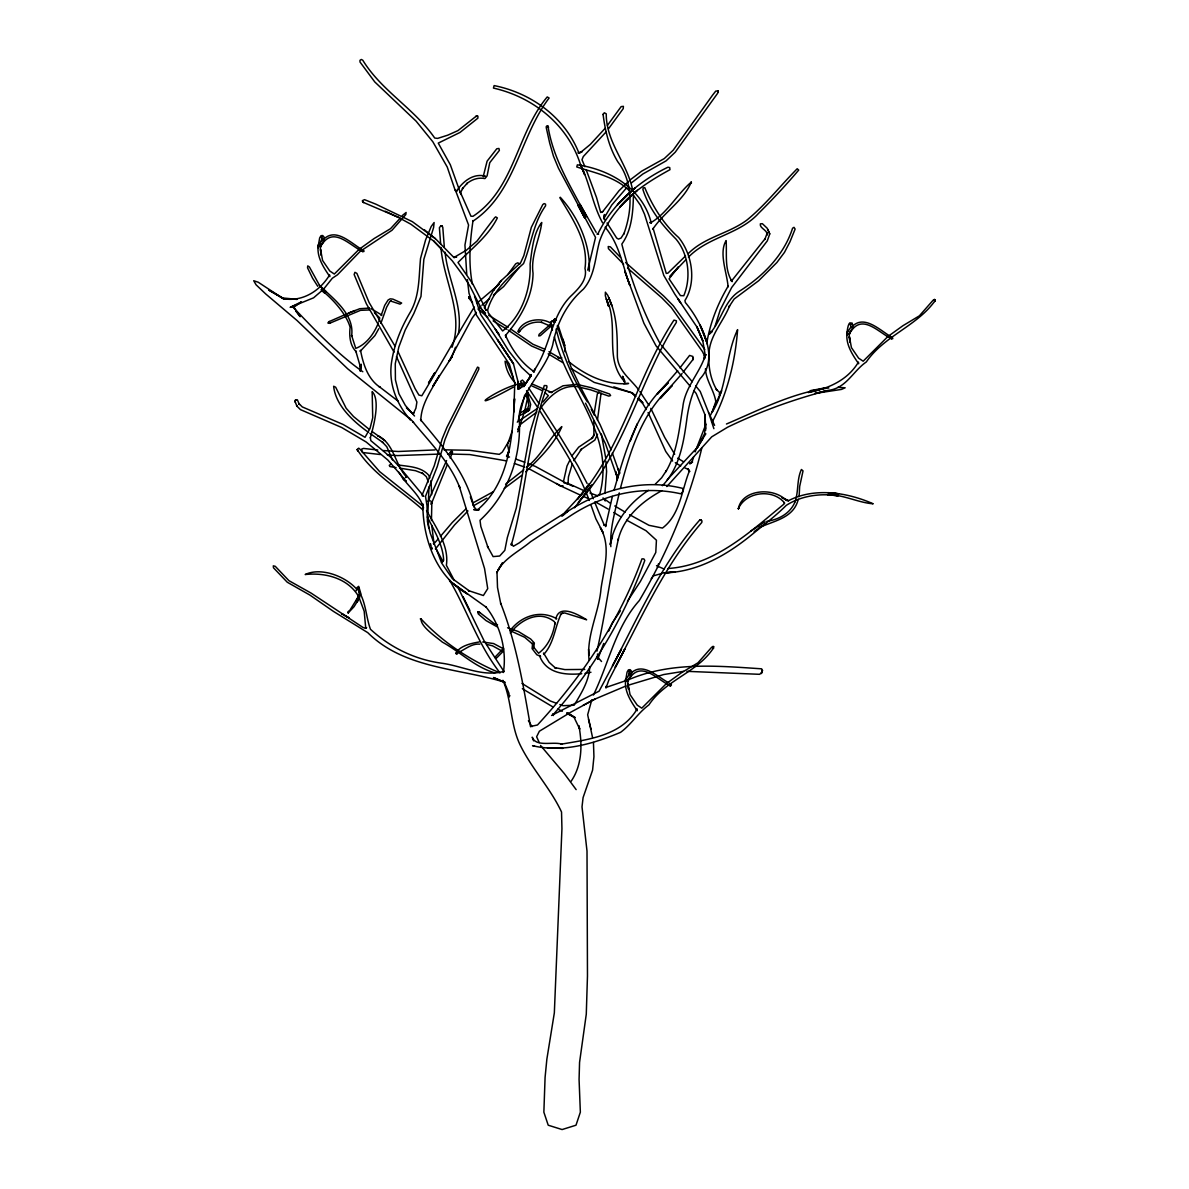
<?xml version="1.0" encoding="UTF-8"?>
<svg xmlns="http://www.w3.org/2000/svg" width="1189" height="1189" viewBox="0 0 1189 1189"><rect width="100%" height="100%" fill="white"/><g stroke="black" fill="none" stroke-linecap="round" stroke-linejoin="round"><path stroke-width="1.5" d="M706.311 354.708L704.72 355.437L704.497 358.513L704.497 355.333L704.75 356.224L702.491 351.647L671.22 307.416L661.693 297.711L627.51 268.06M597.458 420.044L601.084 393.113M431.666 494.654L430.998 480.609M517.824 388.714L517.958 381.446L513.41 363.611L480.772 314.624L474.56 296.21M428.991 488.084L429.006 487L427.891 512.964M517.839 389.041L517.958 381.446L518.894 388.61M633.41 195.695C633.038 212.192 631.805 230.22 621.832 244.087C630.438 278.598 643.041 312.662 660.252 343.874M704.497 358.513L704.735 354.917M507.287 456.487L508.06 452.221L507.287 456.487L506.484 456.086L509.531 457.052M567.956 484.295L568.461 476.848L572.266 463.963M799.127 496.675L799.647 486.539L803.036 470.874L801.401 469.492C796.63 479.687 798.77 491.443 795.01 501.788L795.337 501.149C790.655 513.247 779.122 519.489 766.86 521.332M422.244 495.887L423.76 496.214L398.642 466.058L390.453 457.037L370.834 440.643L370.329 437.522M360.668 370.7L361.188 364.206L360.237 371.25M606.197 686.216L606.033 687.911L608.783 680.227L624.998 648.733L615.218 667.297C641.614 617.567 664.473 565.384 701.778 522.476L701.986 520.841L699.741 520.009C661.827 562.858 638.835 615.753 612.454 665.914L621.505 649.075L599.107 691.151L551.547 715.466M451.107 357.205L472.078 318.266L476.358 312.35M594.232 413.059L597.339 393.931L598.988 391.865M589.12 660.222C586.058 635.61 599.033 612.736 601.025 588.555C603.908 568.491 611.384 546.687 600.341 527.648L603.18 532.865L595.867 518.82L591.111 505.474M597.517 434.238L594.857 440.093L580.395 449.977L581.495 449.1L573.782 460.693M596.952 651.111C605.528 613.955 610.031 576.041 618.429 538.825L618.146 539.94C623.482 517.334 642.134 501.282 661.797 490.715M320.465 245.231L320.688 243.879M458.449 333.559C463.234 305.469 447.763 279.593 445.072 252.217M706.697 343.636C709.996 323.319 717.666 303.804 728.158 286.163L728.099 286.831C727.014 272.742 718.602 253.004 726.107 240.609C727.073 254.03 724.22 269.294 732.156 281.659L730.908 279.995L732.32 281.258L731.413 281.139L765.181 238.588L764.809 239.539L767.247 232.925L767.336 234.976C767.544 229.938 759.37 228.347 760.351 223.844L762.372 223.681L767.128 228.169L769.744 233.891L767.306 240.862L731.711 287.456L720.252 309.824L715.169 325.845M604.919 493.465L606.598 471.557L605.914 461.213M563.452 481.604L566.99 466.014L569.858 460.158M607.044 222.967L616.645 238.008L618.443 239.108L621.044 238.068L624.091 233.312L623.809 234.025C632.459 210.498 633.499 182.497 617.7 161.645C609.05 147.332 605.216 130.983 603.105 114.575L604.28 112.762L606.256 113.817C605.989 142.442 627.807 163.8 632.711 190.508M414.53 416.001L405.36 405.434L398.924 393.722L395.417 379.841L395.268 363.73L398.805 347.099L405.196 330.066L413.861 313.495L420.98 296.462L423.849 259.306L433.599 227.53L434.119 222.536L431.176 226.549L425.603 239.881L420.534 258.459C418.781 276.888 419.776 296.299 409.937 312.766C400.723 328.402 393.886 345.449 391.374 363.492C388.64 384.315 396.858 404.364 410.324 419.925L409.729 418.32L413.564 422.303L412.806 421.619C429.898 442.486 449.962 462.164 459.801 487.728L459.251 486.138L484.547 568.55L487.728 588.644L483.373 595.526L468.421 590.591L469.477 591.037L452.325 578.612L441.669 563.081L430.299 533.326L427.446 521.733L427 505.667L425.499 496.378L437.24 466.608L444.968 439.618L449.546 428.337L478.781 369.303L478.781 367.683L477.517 367.133L446.945 427.327L442.219 438.771L434.223 465.85L422.11 495.04M524.691 395.105L518.136 420.891M524.78 410.71L528.243 394.659L528.094 392.905L526.519 392.251M398.88 472.211L403.383 479.301L404.528 479.226L387.867 460.039L366.212 442.026L341.615 427.475L300.445 409.611L296.968 406.192L294.991 401.392L295.288 400.217L297.354 399.786L299.405 404.513L298.9 403.547L302.288 406.92L343.056 424.443L365.038 437.299L370.002 428.516L372.722 417.8L372.172 391.582C380.554 400.188 373.673 426.167 370.299 437.864M612.38 496.452L605.513 526.593L606.167 525.285L603.804 524.572L604.324 525.36L594.693 502.189M619.276 492.915C615.441 510.497 609.63 528.54 610.849 546.643M620.48 488.055C630.304 450.676 642.164 411.914 672.186 385.533L660.177 398.508L682.07 373.569M321.223 241.189L321.937 238.454M628.669 675.322L630.111 671.116L628.877 671.369L629.65 674.401L629.798 673.583L625.667 679.87L625.875 681.431L627.42 680.866L631.582 674.505L631.656 671.413L630.14 669.645L628.431 669.838L627.079 672.127L625.637 680.435L625.652 679.291C624.062 691.329 630.898 701.361 637.245 710.725M657.472 567.406L658.438 563.854M614.133 490.017C625.236 451.27 636.858 410.146 668.248 382.68L657.145 394.376L677.715 370.7M701.748 448.253C688.817 501.862 667.311 553.078 639.325 600.549C615.263 627.42 608.872 663.432 593.415 695.045M451.998 347.307C464.215 313.599 443.571 280.827 440.941 247.49M524.29 412.375L517.72 431.815M612.498 536.566L610.165 544.607C614.431 521.733 629.144 502.888 648.466 490.373M591.825 699.771L587.663 714.767L592.553 737.507M693.618 456.888L692.043 462.12L689.709 463.844L692.578 462.075L690.11 463.086M695.134 451.894L705.939 424.146M455.521 347.247L451.909 356.923L432.9 386.172L439.38 375.501C431.815 389.427 420.832 404.617 420.832 420.743M358.082 597.116L359.227 593.356L358.261 587.946L359.271 590.755L357.8 587.827L359.093 587.99M357.339 601.857L360.862 593.757L358.692 586.326L357.131 587.515L356.284 590.77L356.938 589.655M603.373 113.832L603.105 114.575M798.22 499.335C793.895 517.869 774.351 520.708 759.83 527.351M587.738 270.126L595.526 237.428L558.444 168.169L553.45 156.131L549.69 143.081L546.271 127.743L546.286 126.48L548.025 126.331C553.167 159.311 571.493 187.639 586.578 216.799L580.024 204.33L596.165 232.331M529.908 377.716L531.037 374.535L530.993 376.096L521.689 367.475L508.58 350.681L495.293 329.16L498.964 334.466L481.708 309.408L469.878 285.999L463.309 275.818L452.34 260.911L433.628 240.995L442.457 249.764M603.744 643.412L598.082 658.379M618.741 474.485L617.21 479.776L616.972 475.407L615.694 471.632L617.21 477.324L605.424 443.616L585.523 403.205M637.319 423.67L630.378 440.822M555.947 618.443C559.529 603.135 580.083 615.768 586.623 619.766L564.79 612.959L561.877 613.271L562.724 613.152L560.45 614.683L561.045 614C554.847 627.406 554.163 642.788 543.819 654.411L543.551 653.014L549.155 662.347L555.902 668.456L554.758 667.609L564.894 669.6L584.75 669.422M380.896 323.304L386.618 307.238L389.769 301.605L391.24 300.594L390.572 301.01L400.054 304.131L401.674 303.046L392.875 299.123L390.185 298.84L388.09 300.014L384.686 305.424L381.119 315.516L381.877 315.1L371.027 308.65M378.295 323.111C374.134 333.5 366.509 344.364 355.749 348.377L351.602 335.372L351.602 336.16C354.783 314.134 333.247 298.796 319.351 285.271L326.336 292.018L319.544 285.39L309.422 267.005L307.728 265.875L307.55 267.837L312.558 278.167L317.745 286.296M608.768 630.973L612.112 623.155L620.39 610.834M636.457 710.13L636.605 708.57M512.206 431.013L507.51 444.686L509.07 452.028M517.75 429.333L520.737 424.176L536.893 411.959M446.574 460.559L428.025 501.372L430.017 500.524M447.317 464.602L431.117 504.389L431.845 502.338L431.444 520.544M450.185 458.181L452.593 452.102L450.958 451.478L450.17 452.533L451.939 451.404L450.17 452.533M365.751 628.357L364.191 611.265L359.256 598.156M508.788 451.746L507.391 454.793L507.673 457.854M378.845 321.743L379.767 317.894L374.386 312.737M457.602 586.578L484.324 641.272L503.764 671.205L503.348 672.513C507.034 650.056 500.153 624.27 485.662 606.553L486.182 607.193L449.605 581.079L467.47 593.935C435.858 576.68 422.779 538.156 422.838 503.913L423.462 508.193C420.817 496.705 410.591 488.486 403.725 479.301L406.326 481.292L403.383 479.301M712.241 421.961C727.371 393.901 735.263 361.07 737.611 329.65C725.186 355.585 727.653 387.332 712.077 412.405L715.808 401.54C713.995 390.037 705.998 380.643 705.449 368.798M554.683 318.934L553.212 321.743L554.683 318.934L556.422 320.049M484.295 307.802L493.494 290.265L500.762 281.05L520.574 262.799L523.829 255.635L531.349 227.307L542.764 204.597L544.131 203.572L545.543 204.166L545.588 205.801C533.148 223.086 531.305 244.473 523.546 263.572C509.026 276.784 493.227 290.25 487.653 309.972L488.263 312.811L502.65 330.958C522.149 315.784 531.082 288.451 530.116 264.017C531.884 250.463 533.43 232.91 541.738 222.477C540.044 238.172 530.517 255.813 533.029 273.188C532.806 296.656 520.648 317.879 505.697 335.209L505.83 337.319L505.414 335.12C511.642 349.328 521.377 363.165 534.441 371.904L533.341 371.741L535.451 368.902L533.683 371.562M509.858 695.565L509.085 697.081L508.922 693.187L504.344 682.337L493.465 677.537L505.057 682.323C458.776 668.04 404.423 669.05 367.787 632.667L333.485 611.414L309.972 595.124L287.248 582.209L273.485 567.792L273.292 565.83L275.268 566.321L288.927 580.663L311.117 593.118L362.823 627.346L365.528 628.387L366.613 627.599M710.68 414.961L721.649 390.78L719.167 394.258L720.489 393.291L716.209 389.353L717.012 390.364C710.74 379.915 708.332 367.342 708.912 355.229C708.882 336.249 722.957 322.576 729.6 305.811L729.11 306.643L734.148 299.019L758.671 280.723L776.863 262.531L784.472 252.38L789.972 241.798L795.129 229.061L793.984 227.322L792.573 228.229C783.893 255.308 762.877 276.383 739.32 291.275C723.908 301.129 721.381 321.387 709.298 334.109L712.018 331.746L710.145 331.523L711.572 331.999M355.838 601.262L358.29 596.729L348.243 612.885L354.099 606.643L359.643 597.606M553.405 321.208L554.312 319.529M322.665 236.983L321.431 237.25L322.204 240.267L322.353 239.45L318.221 245.737L318.429 247.297L322.62 243.18L324.285 239.554L324.211 237.28L322.709 235.511L320.985 235.704L319.648 237.993L318.206 246.301L318.206 245.172C316.616 257.196 323.467 267.243 329.799 276.606L329.606 274.941C319.93 290.948 302.601 302.006 283.413 298.751L268.833 290.131L282.759 297.978L297.161 299.36L293.728 299.212M851.502 324.136L850.269 324.404L851.042 327.421L851.19 326.603L847.058 332.89L847.267 334.451L848.812 333.901L852.974 327.525L852.201 323.126L849.823 322.858C847.133 324.969 846.88 336.68 847.044 332.326C845.438 344.349 852.29 354.396 858.636 363.76L858.443 362.095C847.727 380.227 828.109 388.788 808.193 392.474L826.192 387.659L810.095 390.75L816.739 390.423M378.756 328.744L374.921 335.595L360.104 351.394L360.535 350.324C363.21 364.235 367.743 379.053 380.168 387.361L379.083 386.514L398.389 401.347M533.445 371.354C550.254 348.54 550.225 317.21 570.348 296.596C577.958 289.224 587.856 280.069 584.988 268.342C588.704 242.125 572.533 218.776 559.885 197.731L560.257 197.255C577.705 216.339 590.71 244.161 589.268 271.255M555.382 320.956L555.664 320.45M509.204 440.629L502.382 452.013L499.335 454.347L469.566 450.289L443.958 449.799M571.166 781.188C582.209 765.151 582.461 744.24 578.88 725.766L579.742 729.11L574.005 717.235L566.99 712.731M703.234 438.087L697.126 448.134L704.75 433.376L705.092 414.931L705.642 428.635M705.85 433.777L696.665 448.164L667.267 479.702M530.666 375.798L524.067 386.039L531.245 375.293M531.364 375.085L524.602 385.087L518.597 389.308M474.248 307.074C456.338 336.309 439.588 366.45 421.827 395.774L418.929 395.075L415.124 388.699L398.077 351.736M478.498 309.393L480.624 306.435M507.852 274.57L515.699 263.824L517.72 262.828L519.92 264.003M519.117 267.495L503.66 286.564L493.42 295.08M651.26 578.716L653.341 575.877L662.065 573.395M627.465 601.233L640.381 581.466L655.778 552.469L656.432 540.222L646.013 530.71L626.648 520.173M586.162 169.7L596.521 197.493L600.713 212.519L602.734 211.568M602.258 212.222L619.038 190.701L628.773 181.189M679.93 367.877L689.59 355.422L692.89 356.462L692.815 359.702L683.14 372.157M466.757 274.421L464.944 245.053L468.585 225.033L455.402 190.106L456.279 191.563C462.402 181.798 473.103 172.94 485.335 176.15L483.21 176.656L487.104 161.154L496.779 148.774L498.934 148.462L499.395 150.394L489.764 162.67L487.104 175.838L484.993 178.573C478.246 177.22 471.647 179.42 466.489 183.938L467.351 183.136L462.268 188.843L463.071 187.936L460.44 192.692L461.228 194.669L459.786 191.741M606.331 131.637L583.294 156.562L581.986 159.742L584.899 166.683M608.486 128.828L623.244 108.615L623.408 106.341L621.148 106.624L607.445 125.38M572.013 455.759L578.642 447.198L592.865 437.611L591.78 438.607L594.099 434.475L593.92 435.843L593.831 421.278M574.584 507.792L591.81 484.993L578.374 502.516C625.592 450.809 639.548 380.406 676.318 322.457L676.407 320.777L673.955 320.123C636.457 377.062 623.185 447.436 577.245 499.499L589.075 483.774C593.356 484.22 545.246 531.141 567.926 511.255L567.123 511.731C601.277 489.571 642.892 478.216 683.036 488.471L683.051 491.354L680.866 493.821C641.094 484.755 600.222 494.921 567.034 518.136C554.639 525.597 542.66 533.757 530.591 541.723C519.623 550.983 505.325 557.686 497.894 570.259L502.442 562.917L496.913 572.578L496.972 571.805L497.507 587.47L500.851 604.22L500.599 603.091C516.308 642.744 523.16 684.968 530.532 726.776M605.29 128.144L590.279 144.449L580.47 152.549L578.003 152.95L582.164 151.597L580.47 152.549M400.262 218.107L390.542 228.674L374.074 238.573L359.004 249.408L334.332 274.035L329.769 270.988L322.591 260.465L320.346 248.323L321.238 245.068L320.317 246.747L323.304 242.556C335.105 227.337 351.186 246.628 363.017 251.667L362.021 251.236L363.968 251.474L363.061 249.883L363.641 250.478C352.122 244.533 336.472 226.653 323.631 239.286M402.268 215.581L406.103 212.474L405.806 214.555L391.998 230.25L360.237 251.325L337.468 274.808L332.355 278.211L323.467 289.313L313.569 297.83L290.161 307.357L301.367 301.872L293.876 307.163L300.133 316.705L295.808 311.072M543.046 401.927L548.307 395.64L544.993 392.548M637.051 709.075C621.431 735.753 588.466 739.469 560.851 744.24L562.189 744.299C553.881 741.044 535.927 747.569 532.226 737.18L533.593 740.866M494.015 289.626L493.494 290.265L501.416 280.485M664.161 572.89L675.04 571.909L663.804 572.89C697.408 572.31 727.341 554.817 752.622 534.039C763.977 524.676 775.837 515.833 786.256 505.37C801.445 495.59 820.499 493.063 838.141 495.843L827.514 494.669C843.06 494.446 858.592 502.813 873.202 503.794C847.772 492.603 814.762 486.985 788.411 500.732L781.931 497.611L788.589 500.747L786.39 500.48C772.924 486.509 741.758 489.66 738.354 508.729C745.785 491.547 773.088 488.367 784.71 503.155M456.279 191.563L457.468 190.195M434.698 542.912L438.147 538.974M440.435 536.358L452.206 522.566L466.251 508.55M503.333 648.525L495.783 656.343L495.456 657.933L496.957 657.68L503.482 650.992M539.657 409.388C548.367 397.408 560.435 384.939 576.784 386.514L590.457 389.784L608.842 396.115L610.611 395.551L609.571 393.99L591.23 387.673L576.576 384.329L563.036 385.786L551.101 392.474L548.946 391.969L551.8 392.504L532.137 383.973M666.836 486.554L711.735 436.824L727.638 427.193C759.682 411.676 793.583 399.311 828.049 390.393C846.167 388.58 853.063 370.953 866.305 361.961C884.23 335.714 916.957 326.143 935.03 300.772L934.688 301.456L934.94 299.628L933.127 300.193L919.379 315.828L902.897 325.727L887.841 336.561L863.169 361.203L858.607 358.157L851.428 347.619L849.169 335.476L850.076 332.221L849.139 333.901L852.141 329.725C863.942 314.49 880.023 333.782 891.854 338.82L890.843 338.389L892.805 338.627L891.884 337.037L892.478 337.631C880.707 331.211 863.972 313.064 851.265 327.48M510.289 633.098C520.559 619.915 539.226 609.452 554.401 621.698L555.248 623.764L555.04 622.858C553.286 634.361 548.144 646.221 538.558 653.251L533.341 646.742L533.579 648.391L534.366 643.011L530.651 638.998L518.523 631.612L507.569 627.777M510.081 630.601C521.139 615.976 540.207 609.437 556.749 618.756L555.902 618.993M626.841 187.55L611.77 204.998L603.64 218.865L604.488 214.525L604.071 218.122L605.394 220.322M685.904 259.692L669.957 276.442L678.324 267.005L669.065 278.85L680.465 295.615L683.779 295.734C691.299 277.884 688.654 254.089 675.932 239.004C661.768 224.855 649.135 208.833 642.907 189.527L643.234 187.966L644.765 187.639C652.226 205.489 663.388 224.082 678.681 237.547C692.236 254.178 696.68 281.882 684.938 300.52L685.34 302.496C694.837 313.955 702.105 327.034 706.355 341.332L700.083 325.087C708.362 341.838 714.678 363.344 700.039 378.786C692.266 391.374 688.505 405.806 686.677 420.371C683.526 443.334 679.246 468.555 662.362 485.707M320.346 242.378L322.427 240.327M685.503 255.992L667.846 273.173L666.256 273.425L653.133 228.362L652.672 229.388C663.388 212.801 683.779 200.48 691.166 182.214C677.775 193.48 667.728 212.355 651.631 222.224L649.655 222.566L650.755 222.685M551.25 323.571L539.152 334.302L538.721 335.967L540.341 335.655L552.454 324.909M525.761 471.78C539.152 458.716 554.936 443.467 561.832 426.613C549.288 437.656 540.861 456.725 526.355 467.396M523.74 469.804L505.593 484.176M481.902 305.291L489.586 298.424M477.22 302.927L499.439 284.037M467.961 510.943L454.57 524.929L435.456 548.991L435.724 548.129L442.947 561.49M629.873 674.46C641.792 660.49 657.591 676.942 669.006 682.991M655.228 484.22L661.664 477.755L666.434 470.591L665.781 471.795C677.403 452.162 679.142 429.095 682.813 407.114C684.775 387.346 699.89 373.123 705.463 354.902L705.33 355.764L702.848 341.169L696.888 326.603L702.818 340.827L696.784 326.782L674.758 294.069L663.789 275.387L644.527 214.228L640.603 205.474L633.128 194.758M754.108 531.765L757.527 528.956M688.431 257.181C708.228 236.611 739.424 234.501 758.641 213.247C772.582 199.455 786.063 185.008 798.696 170.086L797.21 168.749C780.311 185.707 765.478 204.984 746.781 220.173C728.575 233.668 704.587 237.057 688.253 253.599M521.689 475.392L504.285 488.411M536.625 408.957L517.26 422.125M631.508 182.853L642.922 173.966L666.033 160.901L675.233 152.207L717.695 93.203L717.903 90.959L715.733 91.107L712.553 95.165L673.242 150.156L664.279 158.583L641.674 171.157L629.992 180M405.494 477.666L406.623 476.834L405.464 477.354M758.671 528.02L765.805 523.799M561.773 357.726L560.614 358.409L557.983 357.503L560.658 358.454L548.932 351.721M563.289 513.96L528.644 535.763L519.132 542.942L513.366 546.271L511.27 543.477L511.27 545.142C526.192 493.123 527.812 438.028 547.014 387.005L546.687 385.667L544.28 385.533L530.19 432.023L516.338 507.896L507.331 537.591L504.82 550.344L499.662 556.036L493.108 556.601L487.46 546.375L488.084 547.743L480.817 526.415L480.014 520.277C508.833 493.807 522.075 454.778 519.117 416.135C521.778 389.041 545.692 370.775 552.707 344.899C556.72 323.304 566.707 303.656 583.398 289.135C595.065 275.818 595.08 257.196 599.657 240.951C606.776 220.842 620.985 203.839 637.23 190.329L619.632 207.154C633.44 191.013 651.721 179.717 669.972 169.67L669.704 167.575L667.906 167.233C638.434 181.397 612.424 204.211 597.889 233.847L596.908 234.04L598.647 234.144L597.74 233.817M765.121 521.822L750.675 531.111M565.815 512.489L567.926 511.255M474.53 505.191L486.896 498.132M473.088 502.813L493.435 491.637M519.905 415.541L529.417 410.056L530.666 404.468L527.188 393.039M583.115 705.33L595.436 698.805L570.943 712.107L539.375 731.22L536.625 736.764L539.241 742.56M594.842 699.132L625.994 685.964M726.449 424.012C759.489 409.952 792.87 392.519 828.852 387.956M520.158 412.969L528.154 408.659L523.933 411.171L527.5 409.061L528.778 405.256L527.723 399.014L525.523 394.228M319.306 243.418L319.633 243.656M848.129 330.572L848.47 330.824M349.254 312.811L329.204 321.565L327.971 323.096L329.918 323.155L360.52 310.329L368.976 309.972M355.006 310.552L349.165 312.841L359.791 308.709L369.526 308.085M513.336 387.153C452.979 420.237 505.236 382.338 525.553 383.14M626.157 680.554L605.766 687.524M627.658 685.399L663.744 674.535L683.497 671.354M627.851 680.004C670.373 661.634 716.789 665.81 761.673 668.827L762.223 672.157L759.608 674.312L686.93 671.339M503.928 671.295C483.239 677.477 461.986 665.81 441.372 663.165C414.708 659.464 390.26 647.485 370.478 629.293C366.063 617.448 366.063 603.254 359.182 591.75M817.556 392.964L826.593 390.75L814.792 393.47L841.47 389.412L845.156 387.792L837.888 387.332M530.993 726.375L537.473 724.993C582.194 676.467 619.499 621.327 641.971 558.845L643.918 558.934L644.795 560.42C624.359 617.225 592.969 669.972 552.84 714.99L553.034 713.682L553.435 715.525M391.077 464.067L389.293 465.33L389.799 466.519L396.1 467.663M585.018 673.45L590.963 672.246M479.167 641.971C471.201 643.338 459.563 645.85 455.729 653.445C463.19 651.349 470.562 643.204 479.836 644.156M534.5 745.875L532.553 745.696C562.516 752.86 592.984 743.942 620.584 732.335C631.404 724.369 638.181 712.761 648.912 704.899C665.394 679.915 697.571 672.573 713.638 647.752L713.296 648.421L713.549 646.608L711.735 647.173L697.988 662.793L681.505 672.692L666.449 683.541L641.778 708.168L637.215 705.122L630.036 694.599L627.792 682.441L628.684 679.201L627.747 680.881L630.75 676.69C642.55 661.47 658.632 680.747 670.462 685.785L669.452 685.354L670.655 685.875L671.443 684.864L670.388 683.883M553.955 321.506L555.456 321.833M667.95 568.52C714.321 565.414 750.081 531.929 784.19 503.883L783.908 502.382M519.534 385.548L524.2 385.162M434.996 449.932L398.3 451.493L383.066 450.542M623.616 383.69L628.595 383.453C606.241 385.578 585.345 375.13 568.416 361.382M438.756 454.094L397.557 455.595L387.302 454.956M447.792 453.96L469.774 454.555L506.484 460.886M482.704 642.001L493.628 643.561L503.779 648.971M581.733 673.732C565.206 675.218 546.019 673.643 539.42 655.451L540.594 656.298L536.863 654.782L532.092 648.6L532.657 643.16L533.088 644.512L524.661 637.289L510.571 630.854M470.145 296.923L468.986 296.893L468.852 298.038L468.986 296.893L470.145 296.923L468.986 296.893L468.852 298.038L472.538 302.764M562.887 748.401L547.46 747.747L548.932 747.822M290.294 299.063L283.413 298.751L258.221 282.224L253.718 280.738L256.066 284.795L265.712 293.951L296.982 320.465L347.768 368.872L409.67 418.632M529.283 468.927L560.138 485.677L563.066 485.87M377.805 450.037L363.552 448.431L361.768 449.026L361.946 451.865M362.645 452.519L380.465 454.54M398.062 464.929C408.6 466.608 421.099 466.578 428.709 475.228L429.853 477.919M399.593 468.109L415.556 470.71L422.779 473.504L422.08 472.895L426.331 476.685L428.412 481.917M486.717 644.423L492.499 645.805L502.278 651.186M613.836 386.871L632.236 392.89L634.911 395.343M516.249 459.236L524.75 462.239M514.391 463.472L524.438 467.009M497.537 624.76L494.223 623.645L479.747 612.498L477.844 612.201L478.275 613.91L486.004 620.569L496.972 626.722M563.631 482.63L567.465 483.878L535.422 466.445L528.05 463.532M494.877 672.84C474.961 667.237 460.188 651.84 442.338 642.105C435.902 636.62 420.653 626.737 421.025 618.889C442.486 642.149 470.695 660.757 500.079 672.915M531.973 385.979L542.154 390.572M556.66 703.353L550.329 701.005L521.956 683.422M559.826 704.527L563.006 705.701L574.138 705.226C581.139 693.559 589.298 680.554 589.729 666.702M560.138 485.677L579.563 494.728M567.614 483.239L584.156 490.715M544.696 349.165L533.014 344.305L510.884 329.16M485.275 307.996L472.821 283.963L458.003 262.516C471.78 248.442 488.293 236.091 497.359 217.914L495.694 216.859L494.698 217.691L477.027 241.07L466.4 250.225L453.901 257.508L456.502 257.047L453.901 257.508L435.456 238.692L412.39 221.689L375.843 204.166L364.518 199.663L362.377 200.644L363.566 202.487L398.241 217.305L385.191 211.211M544.012 351.32L531.557 346.014L508.372 330.23M589.997 493.049L597.517 495.709L599.88 493.747C615.59 434.104 567.554 390.735 554.386 336.903M685.013 467.99L688.119 469.313L689.769 471.557L688.074 468.927L689.144 471.602C681.565 490.671 679.974 515.09 662.451 528.065L649.001 525.315L629.59 514.703M569.382 484.666L572.771 486.152M583.844 496.616L588.109 498.488M656.506 565.682L663.967 568.981M553.153 707.069L522.343 688.713M557.745 709.134L562.338 711.2M441.832 560.896L442.992 561.431L441.55 562.1L443.675 560.42C443.036 545.008 434.238 530.487 427.312 516.962M398.241 217.305L410.814 224.171L433.747 241.114M562.843 362.63L548.174 353.846M595.392 501.907L608.114 509.055M567.049 713.534L575 717.666M551.072 323.349C540.772 316.616 522.625 319.737 517.943 331.404L519.534 331.582C524.468 324.359 533.579 321.089 542.08 322.382L541.322 322.249L551.295 326.485M625.102 512.087L614.772 505.964M493.153 320.881L506.99 329.338M610.403 503.319L602.986 497.953M620.821 516.769L613.717 512.489M567.391 712.806L575.09 717.457M677.641 458.181L683.616 461.808M675.307 462.684L680.702 466.014M556.511 483.462L560.955 486.182M508.134 327.361L488.59 315.174M362.808 371.741C336.769 353.43 314.609 329.621 292.613 306.792M487.817 317.359L478.067 308.977M384.716 440.495L377.998 435.739C393.767 443.497 394.837 463.16 405.315 475.63M369.913 433.361L382.962 442.546L382.308 441.981L386.752 446.707L392.504 459.905M377.998 435.739L378.622 436.17L372.023 431.458M571.255 368.694L594.247 382.427L632.236 392.89L635.743 396.457M368.501 432.365C353.163 421.426 335.521 405.241 333.633 386.217L335.67 387.228L346.148 408.228L353.534 416.536L369.259 429.422M424.443 229.834L435.293 238.632M406.4 407.857L412.42 413.415L413.802 412.969L413.073 414.218L415.912 408.213L416.908 402.045L396.457 356.581M631.686 392.712L635.431 396.041M637.928 398.27L642.907 402.714L638.909 399.028M423.21 506.351L379.603 471.587L359.762 448.937L358.692 448.179L357.161 449.501C373.509 475.08 400.634 489.838 422.645 509.68M356.997 589.447C345.137 575.966 320.822 567.034 305.187 574.525C324.434 572.385 347.069 577.765 358.038 595.555M518.196 383.007L522.075 386.559M517.854 385.37L520.47 387.792M321.253 289.715L324.775 293.133L321.342 289.774M479.806 307.461L485.528 313.093M625.592 262.487L663.67 295.987L673.316 305.796L704.824 349.581M623.645 264.255L608.441 248.664L608.218 246.509L610.388 246.881L620.48 257.374M322.561 290.993C334.317 300.49 346.861 315.219 350.116 327.317C349.12 335.744 349.863 345.806 356.418 351.914L355.779 351.008L360.46 367.119M638.077 398.835L642.744 403.591L646.296 409.551M515.268 382.813C509.635 377.389 505.726 368.813 505.087 361.248L506.722 362.125L513.172 377.76M630.69 192.068C616.645 177.042 595.407 173.133 576.769 166.95L577.364 164.84C610.343 169.551 643.115 189.051 651.349 223.354M601.545 661.515L598.126 657.621L597.473 653.995M540.549 745.473L564.314 773.593L576.145 789.63M661.396 345.211L692.236 381.743M690.423 386.499L656.09 345.91L643.918 323.289L624.834 271.33L629.813 285.36C622.546 265.325 619.32 244.102 605.142 227.188M693.856 390.646L696.145 393.425L704.914 414.589L705.672 430.284M695.654 385.905L700.217 391.449L708.689 412.836M603.774 498.934L605.364 500.911L603.863 498.711M433.376 543.432L434.074 544.339L431.77 525.479M674.698 454.257L664.621 437.27L650.814 408.362M554.178 322.145L553.375 321.075L550.611 321.833L552.439 330.022M638.79 390.007C630.854 379.113 617.656 370.76 617.344 355.897C617.329 336.205 617.373 315.754 608.649 297.592L611.8 305.632L607.817 295.407L605.379 292.167L605.335 295.779L608.5 306.123L606.345 298.929C619.647 325.474 603.507 358.528 624.626 381.699M672.602 461.035L665.736 451.463L648.079 412.524M525.077 382.858L522.417 380.064L520.544 381.387L523.814 386.707M420.445 419.524C442.249 446.128 466.058 472.286 473.935 506.915L470.354 496.809M678.443 299.643L680.628 302.749L678.116 299.152M639.875 391.508L649.001 405.375M528.689 388.075L539.078 403.68M526.549 390.691L537.874 407.782M426.554 510.557C435.739 526.98 449.279 545.721 446.38 565.31L454.332 580.485M541.04 406.668L556.749 431.161M539.806 410.755C557.611 439.841 577.527 468.228 589.224 500.495M499.588 672.335C477.859 644.2 467.173 610.15 449.338 579.771M557.715 432.737L577.795 465.716L587.113 483.462M394.793 345.806L369.125 302.571L356.893 273.396L354.931 272.311L354.144 274.51L366.346 303.76L394.079 352.122M528.406 720.683L532.018 726.642M473.326 505.221L475.853 509.397L479.152 509.813L473.668 509.605L477.696 509.724C509.769 482.362 512.206 437.775 514.599 398.746L513.797 412.048L514.792 383.14L509.382 364.161L476.358 314.966L469.001 293.207L467.366 279.549M587.351 401.837C572.994 379.454 562.575 354.783 556.11 329.026M602.555 222.774C592.494 204.582 589.893 183.284 580.514 164.691L584.602 174.53L581.926 168.139M580.752 387.51L600.148 424.785L611.116 449.843M591.275 409.284L594.411 415.258M578.924 153.084C564.879 117.265 531.126 92.935 494.119 85.593L493.45 88.075C533.564 97.201 568.104 125.023 580.604 164.944M469.818 610.388L463.086 596.759L463.413 597.428M619.959 473.133L617.864 468.778L619.083 471.87M580.009 385.949L571.062 367.252L557.24 325.89M714.589 425.38L708.57 412.479L713.89 428.679M624.834 381.149L622.605 376.274L624.953 383.319M767.633 229.224L769.744 233.891M294.991 401.392L295.422 402.417M296.551 405.167L296.968 406.192M589.179 488.575L593.311 498.786M612.335 453.009L618.399 470.027M431.488 547.133L432.127 549.05L431.86 548.159M502.917 680.301C511.835 700.603 510.334 723.923 519.682 744.002C531.215 768.139 550.18 787.757 561.535 811.998L561.936 828.659L554.342 1012.85L546.866 1059.161L545.082 1077.412L543.863 1112.191L548.218 1125.21L562.1 1129.55L575.996 1125.21L580.351 1112.176L579.073 1079.478L579.563 1062.386L586.281 1014.172L587.47 976.006L587.009 851.071L582.016 806.855L583.086 797.596L592.583 770.16L593.935 756.68L593.46 742.456M564.924 351.721L564.716 345.449L558.131 325.266M455.328 190.745L447.227 167.01L432.841 141.773L416.12 121.174L374.758 81.922L360.014 62.021L359.97 60.312L361.367 59.45L362.808 60.282C381.52 90.81 414.381 108.704 434.713 138.043L437.611 138.4L447.792 135.16L457.988 130.597L475.897 116.433L477.919 116.121L477.889 118.172L459.965 132.455L438.251 143.111L450.334 164.781L459.34 189.943L470.933 216.205L473.014 216.294C514.778 188.769 516.68 133.287 547.222 96.933L549.125 98.018C519.608 136.824 515.714 192.648 472.776 221.303L473.029 220.545C469.923 241.649 468.258 263.051 472.434 284.349M431.087 545.929L430.477 543.611M564.716 345.449L563.036 339.207M588.496 719.33L591.037 729.288M601.366 434L605.677 457.765M597.428 655.778L597.829 659.375L597.473 656.075M431.057 501.238L431.176 502.412M588.525 649.283L589.12 655.08M428.664 527.916L427.951 516.279M444.314 246.881L442.769 227.084L440.956 225.717L439.395 227.694L440.658 243.894M360.118 365.647L360.193 370.596M318.162 247.015L318.162 247.802L318.206 245.172L318.162 247.015M625.607 681.148L625.592 681.921L625.652 679.291L625.607 681.148M846.999 334.168L846.984 334.956L847.044 332.326L846.999 334.168M762.491 670.418L761.332 673.479L762.491 670.418M318.176 246.242L318.176 246.242M625.622 680.361L625.622 680.361M608.114 247.119L608.114 247.119M693.336 357.934L692.815 359.702L693.336 357.934M348.407 611.399L348.243 612.885L348.407 611.399M455.788 652.375L455.788 652.375M477.919 612.067L479.747 612.498L477.919 612.067M434.817 372.677L428.516 383.096L434.832 372.707M450.319 359.197L448.788 361.426L451.909 356.923L450.319 359.197M626.009 195.932L617.373 204.954L635.268 187.713L626.009 195.932M739.142 508.015L738.354 508.729L739.142 508.015M329.204 321.565L328.402 322.174L329.219 321.565M296.195 399.697L295.481 400.217L296.195 399.697M529.417 410.056L524.215 413.178L529.417 410.056M934.064 299.583L934.94 299.628L934.064 299.583M712.687 646.563L713.549 646.608L712.687 646.563M476.863 116.017L475.897 116.433L476.863 116.017M519.534 331.582L518.553 331.716L519.534 331.582M457.438 653.608L456.368 653.757L457.438 653.608M329.918 323.155L328.952 323.349L329.933 323.155M552.112 321L553.197 321.149L552.112 321M699.92 519.979L701.153 520.039L699.92 519.979M405.687 212.43L405.687 212.43M421.292 618.875L420.445 618.934L421.292 618.875M838.646 493.821L828.005 492.677L838.602 493.836M441.431 225.791L442.263 226.237L441.431 225.791M495.976 658.126L495.323 657.368L495.976 658.126M547.995 126.257L547.044 125.96L548.56 127.446L547.995 126.257M349.001 617.864L341.674 613.702L349.001 617.864M363.566 202.487L362.541 201.55L363.566 202.487M486.197 310.344L484.726 307.773L486.197 310.344M513.47 363.789L497.522 339.772L513.47 363.789M584.587 217.721L578.017 205.296L584.587 217.721M357.726 450.705L357.309 449.561L357.726 450.705M562.055 427.208L562.055 427.208M718.186 92.014L717.903 90.959L718.186 92.014M691.404 183.091L691.166 182.214L691.404 183.091M542.481 223.71L542.481 223.71M849.422 337.557L849.318 336.636L849.912 342.328L849.422 337.557M628.045 684.537L627.926 683.601L628.52 689.308L628.045 684.537M320.599 250.403L320.495 249.467L321.075 255.174L320.599 250.403"/></g></svg>
